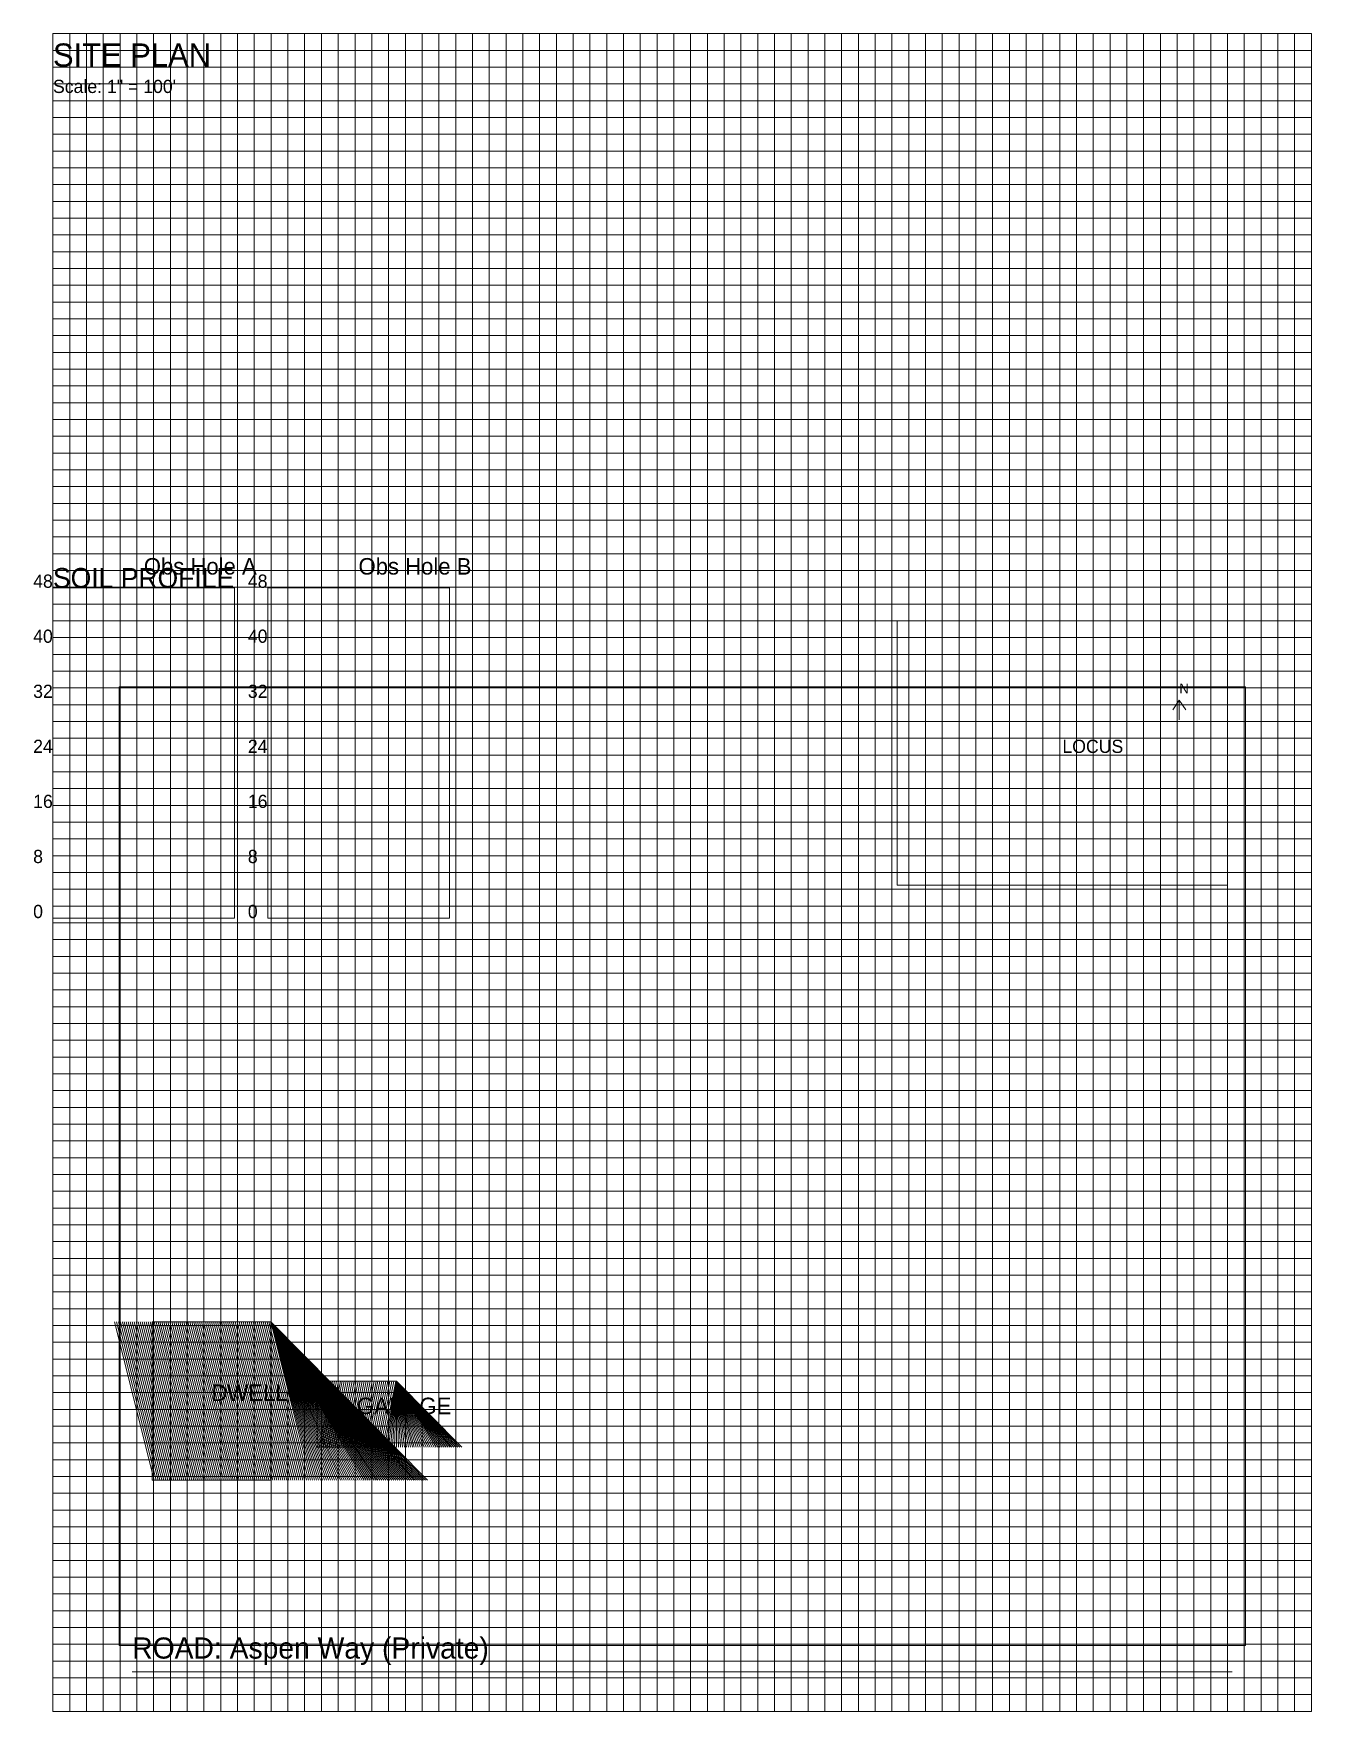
# Model space of a CAD drawing. Header units: metres. Extents: x 10 to 203, y 13 to 267.
import ezdxf

# ---------------------------------------------------------------- set-up
doc = ezdxf.new("R2010")
doc.units = ezdxf.units.M

msp = doc.modelspace()

# ---------------------------------------------------------------- linework, layer by layer
at = {"color": 8, "lineweight": 0}
for p, q in [((12.7, 12.7), (12.7, 266.7)), ((15.24, 12.7), (15.24, 266.7)), ((17.78, 12.7), (17.78, 266.7)), ((20.32, 12.7), (20.32, 266.7)), ((22.86, 12.7), (22.86, 266.7)), ((25.4, 12.7), (25.4, 266.7)), ((27.94, 12.7), (27.94, 266.7)), ((30.48, 12.7), (30.48, 266.7)), ((33.02, 12.7), (33.02, 266.7)), ((35.56, 12.7), (35.56, 266.7)), ((38.1, 12.7), (38.1, 266.7)), ((40.64, 12.7), (40.64, 266.7)), ((43.18, 12.7), (43.18, 266.7)), ((45.72, 12.7), (45.72, 266.7)), ((48.26, 12.7), (48.26, 266.7)), ((50.8, 12.7), (50.8, 266.7)), ((53.34, 12.7), (53.34, 266.7)), ((55.88, 12.7), (55.88, 266.7)), ((58.42, 12.7), (58.42, 266.7)), ((60.96, 12.7), (60.96, 266.7)), ((63.5, 12.7), (63.5, 266.7)), ((66.04, 12.7), (66.04, 266.7)), ((68.58, 12.7), (68.58, 266.7)), ((71.12, 12.7), (71.12, 266.7)), ((73.66, 12.7), (73.66, 266.7)), ((76.2, 12.7), (76.2, 266.7)), ((78.74, 12.7), (78.74, 266.7)), ((81.28, 12.7), (81.28, 266.7)), ((83.82, 12.7), (83.82, 266.7)), ((86.36, 12.7), (86.36, 266.7)), ((88.9, 12.7), (88.9, 266.7)), ((91.44, 12.7), (91.44, 266.7)), ((93.98, 12.7), (93.98, 266.7)), ((96.52, 12.7), (96.52, 266.7)), ((99.06, 12.7), (99.06, 266.7)), ((101.6, 12.7), (101.6, 266.7)), ((104.14, 12.7), (104.14, 266.7)), ((106.68, 12.7), (106.68, 266.7)), ((109.22, 12.7), (109.22, 266.7)), ((111.76, 12.7), (111.76, 266.7)), ((114.3, 12.7), (114.3, 266.7)), ((116.84, 12.7), (116.84, 266.7)), ((119.38, 12.7), (119.38, 266.7)), ((121.92, 12.7), (121.92, 266.7)), ((124.46, 12.7), (124.46, 266.7)), ((127, 12.7), (127, 266.7)), ((129.54, 12.7), (129.54, 266.7)), ((132.08, 12.7), (132.08, 266.7)), ((134.62, 12.7), (134.62, 266.7)), ((137.16, 12.7), (137.16, 266.7)), ((139.7, 12.7), (139.7, 266.7)), ((142.24, 12.7), (142.24, 266.7)), ((144.78, 12.7), (144.78, 266.7)), ((147.32, 12.7), (147.32, 266.7)), ((149.86, 12.7), (149.86, 266.7)), ((152.4, 12.7), (152.4, 266.7)), ((154.94, 12.7), (154.94, 266.7)), ((157.48, 12.7), (157.48, 266.7)), ((160.02, 12.7), (160.02, 266.7)), ((162.56, 12.7), (162.56, 266.7)), ((165.1, 12.7), (165.1, 266.7)), ((167.64, 12.7), (167.64, 266.7)), ((170.18, 12.7), (170.18, 266.7)), ((172.72, 12.7), (172.72, 266.7)), ((175.26, 12.7), (175.26, 266.7)), ((177.8, 12.7), (177.8, 266.7)), ((180.34, 12.7), (180.34, 266.7)), ((182.88, 12.7), (182.88, 266.7)), ((185.42, 12.7), (185.42, 266.7)), ((187.96, 12.7), (187.96, 266.7)), ((190.5, 12.7), (190.5, 266.7)), ((193.04, 12.7), (193.04, 266.7)), ((195.58, 12.7), (195.58, 266.7)), ((198.12, 12.7), (198.12, 266.7)), ((200.66, 12.7), (200.66, 266.7)), ((203.2, 12.7), (203.2, 266.7)), ((12.7, 266.7), (203.2, 266.7)), ((12.7, 264.16), (203.2, 264.16)), ((12.7, 261.62), (203.2, 261.62)), ((12.7, 259.08), (203.2, 259.08)), ((12.7, 256.54), (203.2, 256.54)), ((12.7, 254), (203.2, 254)), ((12.7, 251.46), (203.2, 251.46)), ((12.7, 248.92), (203.2, 248.92)), ((12.7, 246.38), (203.2, 246.38)), ((12.7, 243.84), (203.2, 243.84)), ((12.7, 241.3), (203.2, 241.3)), ((12.7, 238.76), (203.2, 238.76)), ((12.7, 236.22), (203.2, 236.22)), ((12.7, 233.68), (203.2, 233.68)), ((12.7, 231.14), (203.2, 231.14)), ((12.7, 228.6), (203.2, 228.6)), ((12.7, 226.06), (203.2, 226.06)), ((12.7, 223.52), (203.2, 223.52)), ((12.7, 220.98), (203.2, 220.98)), ((12.7, 218.44), (203.2, 218.44)), ((12.7, 215.9), (203.2, 215.9)), ((12.7, 213.36), (203.2, 213.36)), ((12.7, 210.82), (203.2, 210.82)), ((12.7, 208.28), (203.2, 208.28)), ((12.7, 205.74), (203.2, 205.74)), ((12.7, 203.2), (203.2, 203.2)), ((12.7, 200.66), (203.2, 200.66)), ((12.7, 198.12), (203.2, 198.12)), ((12.7, 195.58), (203.2, 195.58)), ((12.7, 193.04), (203.2, 193.04)), ((12.7, 190.5), (203.2, 190.5)), ((12.7, 187.96), (203.2, 187.96)), ((12.7, 185.42), (203.2, 185.42)), ((12.7, 182.88), (203.2, 182.88)), ((12.7, 180.34), (203.2, 180.34)), ((12.7, 177.8), (203.2, 177.8)), ((12.7, 175.26), (203.2, 175.26)), ((12.7, 172.72), (203.2, 172.72)), ((12.7, 170.18), (203.2, 170.18)), ((12.7, 167.64), (203.2, 167.64)), ((12.7, 165.1), (203.2, 165.1)), ((12.7, 162.56), (203.2, 162.56)), ((12.7, 160.02), (203.2, 160.02)), ((12.7, 157.48), (203.2, 157.48)), ((12.7, 154.94), (203.2, 154.94)), ((12.7, 152.4), (203.2, 152.4)), ((12.7, 149.86), (203.2, 149.86)), ((12.7, 147.32), (203.2, 147.32)), ((12.7, 144.78), (203.2, 144.78)), ((12.7, 142.24), (203.2, 142.24)), ((12.7, 139.7), (203.2, 139.7)), ((12.7, 137.16), (203.2, 137.16)), ((12.7, 134.62), (203.2, 134.62)), ((12.7, 132.08), (203.2, 132.08)), ((12.7, 129.54), (203.2, 129.54)), ((12.7, 127), (203.2, 127)), ((12.7, 124.46), (203.2, 124.46)), ((12.7, 121.92), (203.2, 121.92)), ((12.7, 119.38), (203.2, 119.38)), ((12.7, 116.84), (203.2, 116.84)), ((12.7, 114.3), (203.2, 114.3)), ((12.7, 111.76), (203.2, 111.76)), ((12.7, 109.22), (203.2, 109.22)), ((12.7, 106.68), (203.2, 106.68)), ((12.7, 104.14), (203.2, 104.14)), ((12.7, 101.6), (203.2, 101.6)), ((12.7, 99.06), (203.2, 99.06)), ((12.7, 96.52), (203.2, 96.52)), ((12.7, 93.98), (203.2, 93.98)), ((12.7, 91.44), (203.2, 91.44)), ((12.7, 88.9), (203.2, 88.9)), ((12.7, 86.36), (203.2, 86.36)), ((12.7, 83.82), (203.2, 83.82)), ((12.7, 81.28), (203.2, 81.28)), ((12.7, 78.74), (203.2, 78.74)), ((12.7, 76.2), (203.2, 76.2)), ((12.7, 73.66), (203.2, 73.66)), ((12.7, 71.12), (203.2, 71.12)), ((12.7, 68.58), (203.2, 68.58)), ((12.7, 66.04), (203.2, 66.04)), ((12.7, 63.5), (203.2, 63.5)), ((12.7, 60.96), (203.2, 60.96)), ((12.7, 58.42), (203.2, 58.42)), ((12.7, 55.88), (203.2, 55.88)), ((12.7, 53.34), (203.2, 53.34)), ((12.7, 50.8), (203.2, 50.8)), ((12.7, 48.26), (203.2, 48.26)), ((12.7, 45.72), (203.2, 45.72)), ((12.7, 43.18), (203.2, 43.18)), ((12.7, 40.64), (203.2, 40.64)), ((12.7, 38.1), (203.2, 38.1)), ((12.7, 35.56), (203.2, 35.56)), ((12.7, 33.02), (203.2, 33.02)), ((12.7, 30.48), (203.2, 30.48)), ((12.7, 27.94), (203.2, 27.94)), ((12.7, 25.4), (203.2, 25.4)), ((12.7, 22.86), (203.2, 22.86)), ((12.7, 20.32), (203.2, 20.32)), ((12.7, 17.78), (203.2, 17.78)), ((12.7, 15.24), (203.2, 15.24)), ((12.7, 12.7), (203.2, 12.7))]:
    msp.add_line(p, q, dxfattribs=at)
at = {"color": 0, "lineweight": 0}
for p, q in [((183.2, 165.8), (182.2, 164.3)), ((183.2, 162.8), (183.2, 165.8)), ((183.2, 165.8), (184.2, 164.3)), ((28, 47.7), (22, 71.7)), ((28.3, 47.7), (22.3, 71.7)), ((28.6, 47.7), (22.6, 71.7)), ((28.9, 47.7), (22.9, 71.7)), ((29.2, 47.7), (23.2, 71.7)), ((29.5, 47.7), (23.5, 71.7)), ((29.8, 47.7), (23.8, 71.7)), ((30.1, 47.7), (24.1, 71.7)), ((30.4, 47.7), (24.4, 71.7)), ((30.7, 47.7), (24.7, 71.7)), ((31, 47.7), (25, 71.7)), ((31.3, 47.7), (25.3, 71.7)), ((31.6, 47.7), (25.6, 71.7)), ((31.9, 47.7), (25.9, 71.7)), ((32.2, 47.7), (26.2, 71.7)), ((32.5, 47.7), (26.5, 71.7)), ((32.8, 47.7), (26.8, 71.7)), ((33.1, 47.7), (27.1, 71.7)), ((33.4, 47.7), (27.4, 71.7)), ((33.7, 47.7), (27.7, 71.7)), ((34, 47.7), (28, 71.7)), ((34.3, 47.7), (28.3, 71.7)), ((34.6, 47.7), (28.6, 71.7)), ((34.9, 47.7), (28.9, 71.7)), ((35.2, 47.7), (29.2, 71.7)), ((35.5, 47.7), (29.5, 71.7)), ((35.8, 47.7), (29.8, 71.7)), ((36.1, 47.7), (30.1, 71.7)), ((36.4, 47.7), (30.4, 71.7)), ((36.7, 47.7), (30.7, 71.7)), ((37, 47.7), (31, 71.7)), ((37.3, 47.7), (31.3, 71.7)), ((37.6, 47.7), (31.6, 71.7)), ((37.9, 47.7), (31.9, 71.7)), ((38.2, 47.7), (32.2, 71.7)), ((38.5, 47.7), (32.5, 71.7)), ((38.8, 47.7), (32.8, 71.7)), ((39.1, 47.7), (33.1, 71.7)), ((39.4, 47.7), (33.4, 71.7)), ((39.7, 47.7), (33.7, 71.7)), ((40, 47.7), (34, 71.7)), ((40.3, 47.7), (34.3, 71.7)), ((40.6, 47.7), (34.6, 71.7)), ((40.9, 47.7), (34.9, 71.7)), ((41.2, 47.7), (35.2, 71.7)), ((41.5, 47.7), (35.5, 71.7)), ((41.8, 47.7), (35.8, 71.7)), ((42.1, 47.7), (36.1, 71.7)), ((42.4, 47.7), (36.4, 71.7)), ((42.7, 47.7), (36.7, 71.7)), ((43, 47.7), (37, 71.7)), ((43.3, 47.7), (37.3, 71.7)), ((43.6, 47.7), (37.6, 71.7)), ((43.9, 47.7), (37.9, 71.7)), ((44.2, 47.7), (38.2, 71.7)), ((44.5, 47.7), (38.5, 71.7)), ((44.8, 47.7), (38.8, 71.7)), ((45.1, 47.7), (39.1, 71.7)), ((45.4, 47.7), (39.4, 71.7)), ((45.7, 47.7), (39.7, 71.7)), ((46, 47.7), (40, 71.7)), ((46.3, 47.7), (40.3, 71.7)), ((46.6, 47.7), (40.6, 71.7)), ((46.9, 47.7), (40.9, 71.7)), ((47.2, 47.7), (41.2, 71.7)), ((47.5, 47.7), (41.5, 71.7)), ((47.8, 47.7), (41.8, 71.7)), ((48.1, 47.7), (42.1, 71.7)), ((48.4, 47.7), (42.4, 71.7)), ((48.7, 47.7), (42.7, 71.7)), ((49, 47.7), (43, 71.7)), ((49.3, 47.7), (43.3, 71.7)), ((49.6, 47.7), (43.6, 71.7)), ((49.9, 47.7), (43.9, 71.7)), ((50.2, 47.7), (44.2, 71.7)), ((50.5, 47.7), (44.5, 71.7)), ((50.8, 47.7), (44.8, 71.7)), ((51.1, 47.7), (45.1, 71.7)), ((51.4, 47.7), (45.4, 71.7)), ((51.7, 47.7), (45.7, 71.7)), ((52, 47.7), (45.7, 71.7)), ((52.3, 47.7), (45.7, 71.7)), ((52.6, 47.7), (45.7, 71.7)), ((52.9, 47.7), (45.7, 71.7)), ((53.2, 47.7), (45.7, 71.7)), ((53.5, 47.7), (45.7, 71.7)), ((53.8, 47.7), (45.7, 71.7)), ((54.1, 47.7), (45.7, 71.7)), ((54.4, 47.7), (45.7, 71.7)), ((54.7, 47.7), (45.7, 71.7)), ((55, 47.7), (45.7, 71.7)), ((55.3, 47.7), (45.7, 71.7)), ((55.6, 47.7), (45.7, 71.7)), ((55.9, 47.7), (45.7, 71.7)), ((56.2, 47.7), (45.7, 71.7)), ((56.5, 47.7), (45.7, 71.7)), ((56.8, 47.7), (45.7, 71.7)), ((57.1, 47.7), (45.7, 71.7)), ((57.4, 47.7), (45.7, 71.7)), ((57.7, 47.7), (45.7, 71.7)), ((58, 47.7), (45.7, 71.7)), ((58.3, 47.7), (45.7, 71.7)), ((58.6, 47.7), (45.7, 71.7)), ((58.9, 47.7), (45.7, 71.7)), ((59.2, 47.7), (45.7, 71.7)), ((59.5, 47.7), (45.7, 71.7)), ((59.8, 47.7), (45.7, 71.7)), ((60.1, 47.7), (45.7, 71.7)), ((60.4, 47.7), (45.7, 71.7)), ((60.7, 47.7), (45.7, 71.7)), ((61, 47.7), (45.7, 71.7)), ((61.3, 47.7), (45.7, 71.7)), ((61.6, 47.7), (45.7, 71.7)), ((61.9, 47.7), (45.7, 71.7)), ((62.2, 47.7), (45.7, 71.7)), ((62.5, 47.7), (45.7, 71.7)), ((62.8, 47.7), (45.7, 71.7)), ((63.1, 47.7), (45.7, 71.7)), ((63.4, 47.7), (45.7, 71.7)), ((63.7, 47.7), (45.7, 71.7)), ((64, 47.7), (45.7, 71.7)), ((64.3, 47.7), (45.7, 71.7)), ((64.6, 47.7), (45.7, 71.7)), ((64.9, 47.7), (45.7, 71.7)), ((65.2, 47.7), (45.7, 71.7)), ((65.5, 47.7), (45.7, 71.7)), ((65.8, 47.7), (45.7, 71.7)), ((66.1, 47.7), (45.7, 71.7)), ((66.4, 47.7), (45.7, 71.7)), ((66.7, 47.7), (45.7, 71.7)), ((67, 47.7), (45.7, 71.7)), ((67.3, 47.7), (45.7, 71.7)), ((67.6, 47.7), (45.7, 71.7)), ((67.9, 47.7), (45.7, 71.7)), ((68.2, 47.7), (45.7, 71.7)), ((68.5, 47.7), (45.7, 71.7)), ((68.8, 47.7), (45.7, 71.7)), ((69.1, 47.7), (45.7, 71.7)), ((69.4, 47.7), (45.7, 71.7)), ((53, 52.7), (55, 62.7)), ((53.3, 52.7), (55.3, 62.7)), ((53.6, 52.7), (55.6, 62.7)), ((53.9, 52.7), (55.9, 62.7)), ((54.2, 52.7), (56.2, 62.7)), ((54.5, 52.7), (56.5, 62.7)), ((54.8, 52.7), (56.8, 62.7)), ((55.1, 52.7), (57.1, 62.7)), ((55.4, 52.7), (57.4, 62.7)), ((55.7, 52.7), (57.7, 62.7)), ((56, 52.7), (58, 62.7)), ((56.3, 52.7), (58.3, 62.7)), ((56.6, 52.7), (58.6, 62.7)), ((56.9, 52.7), (58.9, 62.7)), ((57.2, 52.7), (59.2, 62.7)), ((57.5, 52.7), (59.5, 62.7)), ((57.8, 52.7), (59.8, 62.7)), ((58.1, 52.7), (60.1, 62.7)), ((58.4, 52.7), (60.4, 62.7)), ((58.7, 52.7), (60.7, 62.7)), ((59, 52.7), (61, 62.7)), ((59.3, 52.7), (61.3, 62.7)), ((59.6, 52.7), (61.6, 62.7)), ((59.9, 52.7), (61.9, 62.7)), ((60.2, 52.7), (62.2, 62.7)), ((60.5, 52.7), (62.5, 62.7)), ((60.8, 52.7), (62.8, 62.7)), ((61.1, 52.7), (63.1, 62.7)), ((61.4, 52.7), (63.4, 62.7)), ((61.7, 52.7), (63.7, 62.7)), ((62, 52.7), (64, 62.7)), ((62.3, 52.7), (64.3, 62.7)), ((62.6, 52.7), (64.6, 62.7)), ((62.9, 52.7), (64.7, 62.7)), ((63.2, 52.7), (64.7, 62.7)), ((63.5, 52.7), (64.7, 62.7)), ((63.8, 52.7), (64.7, 62.7)), ((64.1, 52.7), (64.7, 62.7)), ((64.4, 52.7), (64.7, 62.7)), ((64.7, 52.7), (64.7, 62.7)), ((65, 52.7), (64.7, 62.7)), ((65.3, 52.7), (64.7, 62.7)), ((65.6, 52.7), (64.7, 62.7)), ((65.9, 52.7), (64.7, 62.7)), ((66.2, 52.7), (64.7, 62.7)), ((66.5, 52.7), (64.7, 62.7)), ((66.8, 52.7), (64.7, 62.7)), ((67.1, 52.7), (64.7, 62.7)), ((67.4, 52.7), (64.7, 62.7)), ((67.7, 52.7), (64.7, 62.7)), ((68, 52.7), (64.7, 62.7)), ((68.3, 52.7), (64.7, 62.7)), ((68.6, 52.7), (64.7, 62.7)), ((68.9, 52.7), (64.7, 62.7)), ((69.2, 52.7), (64.7, 62.7)), ((69.5, 52.7), (64.7, 62.7)), ((69.8, 52.7), (64.7, 62.7)), ((70.1, 52.7), (64.7, 62.7)), ((70.4, 52.7), (64.7, 62.7)), ((70.7, 52.7), (64.7, 62.7)), ((71, 52.7), (64.7, 62.7)), ((71.3, 52.7), (64.7, 62.7)), ((71.6, 52.7), (64.7, 62.7)), ((71.9, 52.7), (64.7, 62.7)), ((72.2, 52.7), (64.7, 62.7)), ((72.5, 52.7), (64.7, 62.7)), ((72.8, 52.7), (64.7, 62.7)), ((73.1, 52.7), (64.7, 62.7)), ((73.4, 52.7), (64.7, 62.7)), ((73.7, 52.7), (64.7, 62.7)), ((74, 52.7), (64.7, 62.7)), ((74.3, 52.7), (64.7, 62.7)), ((74.6, 52.7), (64.7, 62.7))]:
    msp.add_line(p, q, dxfattribs=at)
at = {"color": 5, "lineweight": 0}
msp.add_line((24.7, 18.7), (191.2, 18.7), dxfattribs=at)
at = {"color": 0, "lineweight": 0}
for points in [[(12.7, 132.8), (40.2, 132.8), (40.2, 182.8), (12.7, 182.8), (12.7, 132.8)], [(45.2, 132.8), (72.7, 132.8), (72.7, 182.8), (45.2, 182.8), (45.2, 132.8)], [(22.7, 22.7), (193.2, 22.7), (193.2, 167.8), (22.7, 167.8), (22.7, 22.7)], [(27.7, 47.7), (45.7, 47.7), (45.7, 71.7), (27.7, 71.7), (27.7, 47.7)], [(52.7, 52.7), (64.7, 52.7), (64.7, 62.7), (52.7, 62.7), (52.7, 52.7)]]:
    msp.add_lwpolyline(points, dxfattribs=at)
at = {"color": 8, "lineweight": 0}
msp.add_lwpolyline([(140.5, 137.8), (190.5, 137.8), (190.5, 177.8), (140.5, 177.8), (140.5, 137.8)], dxfattribs=at)

# ---------------------------------------------------------------- texts
at = {"color": 0}
for s, height, p in [('SITE PLAN', 3.5, (12.7, 261.7)), ('Scale: 1" = 100\'', 2, (12.7, 257.7)), ('SOIL PROFILE', 3, (12.7, 182.8)), ('Obs Hole A', 2.5, (26.45, 184.8)), ('Obs Hole B', 2.5, (58.95, 184.8)), ('48', 2, (9.7, 182.8)), ('48', 2, (42.2, 182.8)), ('40', 2, (9.7, 174.47)), ('40', 2, (42.2, 174.47)), ('32', 2, (9.7, 166.13)), ('32', 2, (42.2, 166.13)), ('N', 1.5, (183.2, 166.8)), ('24', 2, (9.7, 157.8)), ('24', 2, (42.2, 157.8)), ('LOCUS', 2, (165.5, 157.8)), ('16', 2, (9.7, 149.47)), ('16', 2, (42.2, 149.47)), ('8', 2, (9.7, 141.13)), ('8', 2, (42.2, 141.13)), ('0', 2, (9.7, 132.8)), ('0', 2, (42.2, 132.8)), ('DWELLING', 2.5, (36.7, 59.7)), ('GARAGE', 2.5, (58.7, 57.7))]:
    msp.add_text(s, height=height, dxfattribs=at).set_placement(p)
at = {"color": 1}
msp.add_text('ROAD: Aspen Way (Private)', height=3.2, dxfattribs=at).set_placement((24.7, 20.7))

doc.saveas('drawing.dxf')
